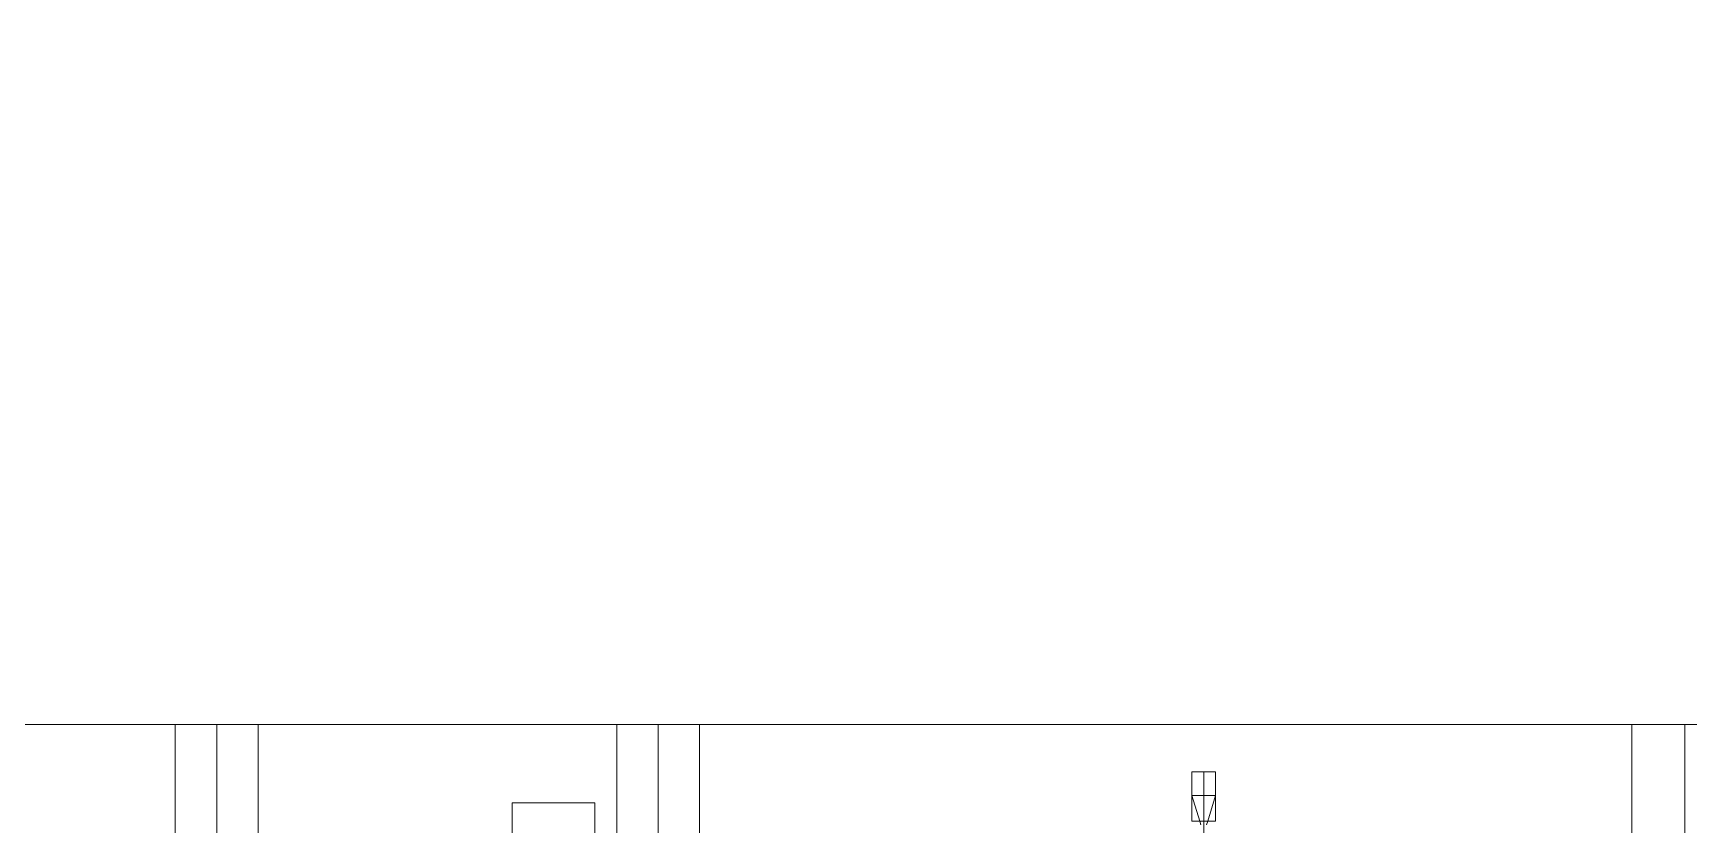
# Model space of a CAD drawing. Header units: inches. Extents: x -1128 to 651, y 96 to 845.
# Drawn here: x -1030.651 to -1029.297, y 733.46 to 734.107 of the extents above; entities that cross this region are included whole.
import ezdxf

# ---------------------------------------------------------------- set-up
doc = ezdxf.new("R2010")
doc.units = ezdxf.units.IN
doc.header["$MEASUREMENT"] = 0
doc.layers.add('EQUIPMENT LAYOUT-EMBED 1_DWG$0$DwgTemplate', color=7, linetype='Continuous')
doc.layers.add('Layout', color=6, linetype='Continuous', lineweight=18)

# ---------------------------------------------------------------- blocks, each defined once
blk = doc.blocks.new('A$C55974CAD')
at = {"layer": 'EQUIPMENT LAYOUT-EMBED 1_DWG$0$DwgTemplate', "color": 7, "lineweight": 0}
for p, q in [((61, 22.4), (61, 0)), ((60.8889, 6.3056), (60.9125, 6.3056)), ((60.909, 6.3081), (60.9125, 6.3092)), ((60.909, 6.303), (60.9125, 6.3019)), ((60.9125, 6.3162), (60.9125, 6.3056)), ((60.9569, 6.3162), (60.9125, 6.3162)), ((60.9125, 6.3092), (60.9355, 6.3162)), ((60.9355, 6.3056), (60.9125, 6.3056)), ((60.9125, 6.3056), (60.9125, 6.3056)), ((60.9125, 6.3056), (60.9125, 6.3056)), ((60.9125, 6.3056), (60.9125, 6.2949)), ((60.9125, 6.3019), (60.9355, 6.2949)), ((60.9355, 6.3056), (60.9355, 6.3162)), ((60.9569, 6.3056), (60.9355, 6.3056)), ((60.9355, 6.2949), (60.9355, 6.3056)), ((60.9569, 6.3162), (60.9569, 6.3056)), ((60.9569, 6.3056), (60.9569, 6.2949)), ((60.9569, 6.2949), (60.9125, 6.2949))]:
    blk.add_line(p, q, dxfattribs=at)
at = {"layer": 'EQUIPMENT LAYOUT-EMBED 1_DWG$0$DwgTemplate', "color": 1, "lineweight": 0}
for p, q in [((61, 8.2), (61, 4.8391)), ((61, 7.2375), (60.8211, 7.2375)), ((61, 7.2375), (61, 7.1625)), ((61, 7.1625), (60.8183, 7.1625)), ((60.9289, 6.9323), (60.8302, 6.9323)), ((60.9289, 6.9323), (60.9289, 6.8573)), ((60.9289, 6.8573), (60.8302, 6.8573)), ((61, 6.8375), (60.8302, 6.8375)), ((61, 6.8375), (61, 6.7625)), ((61, 6.7625), (60.8302, 6.7625)), ((61, 5.9176), (60.8302, 5.9176)), ((61, 5.9176), (61, 5.8696)), ((61, 5.8696), (60.8302, 5.8696))]:
    blk.add_line(p, q, dxfattribs=at)
at = {"layer": 'EQUIPMENT LAYOUT-EMBED 1_DWG$0$DwgTemplate', "color": 9, "lineweight": 0}
for p, q in [((61, 7.2), (60.85, 7.2)), ((61, 6.8), (60.85, 6.8))]:
    blk.add_line(p, q, dxfattribs=at)

msp = doc.modelspace()

# ---------------------------------------------------------------- linework, layer by layer
at = {"layer": 'Layout'}
msp.add_arc((-1030.3208, 731.8461), 10.83, 0, 86.22389, dxfattribs=at)

# ---------------------------------------------------------------- block references
at = {"layer": 'Layout', "xscale": 0.9025, "yscale": 0.9025, "zscale": 0.9025, "rotation": 90}
msp.add_blockref('A$C55974CAD', (-1024.0033, 678.4893), dxfattribs=at)

doc.saveas('drawing.dxf')
